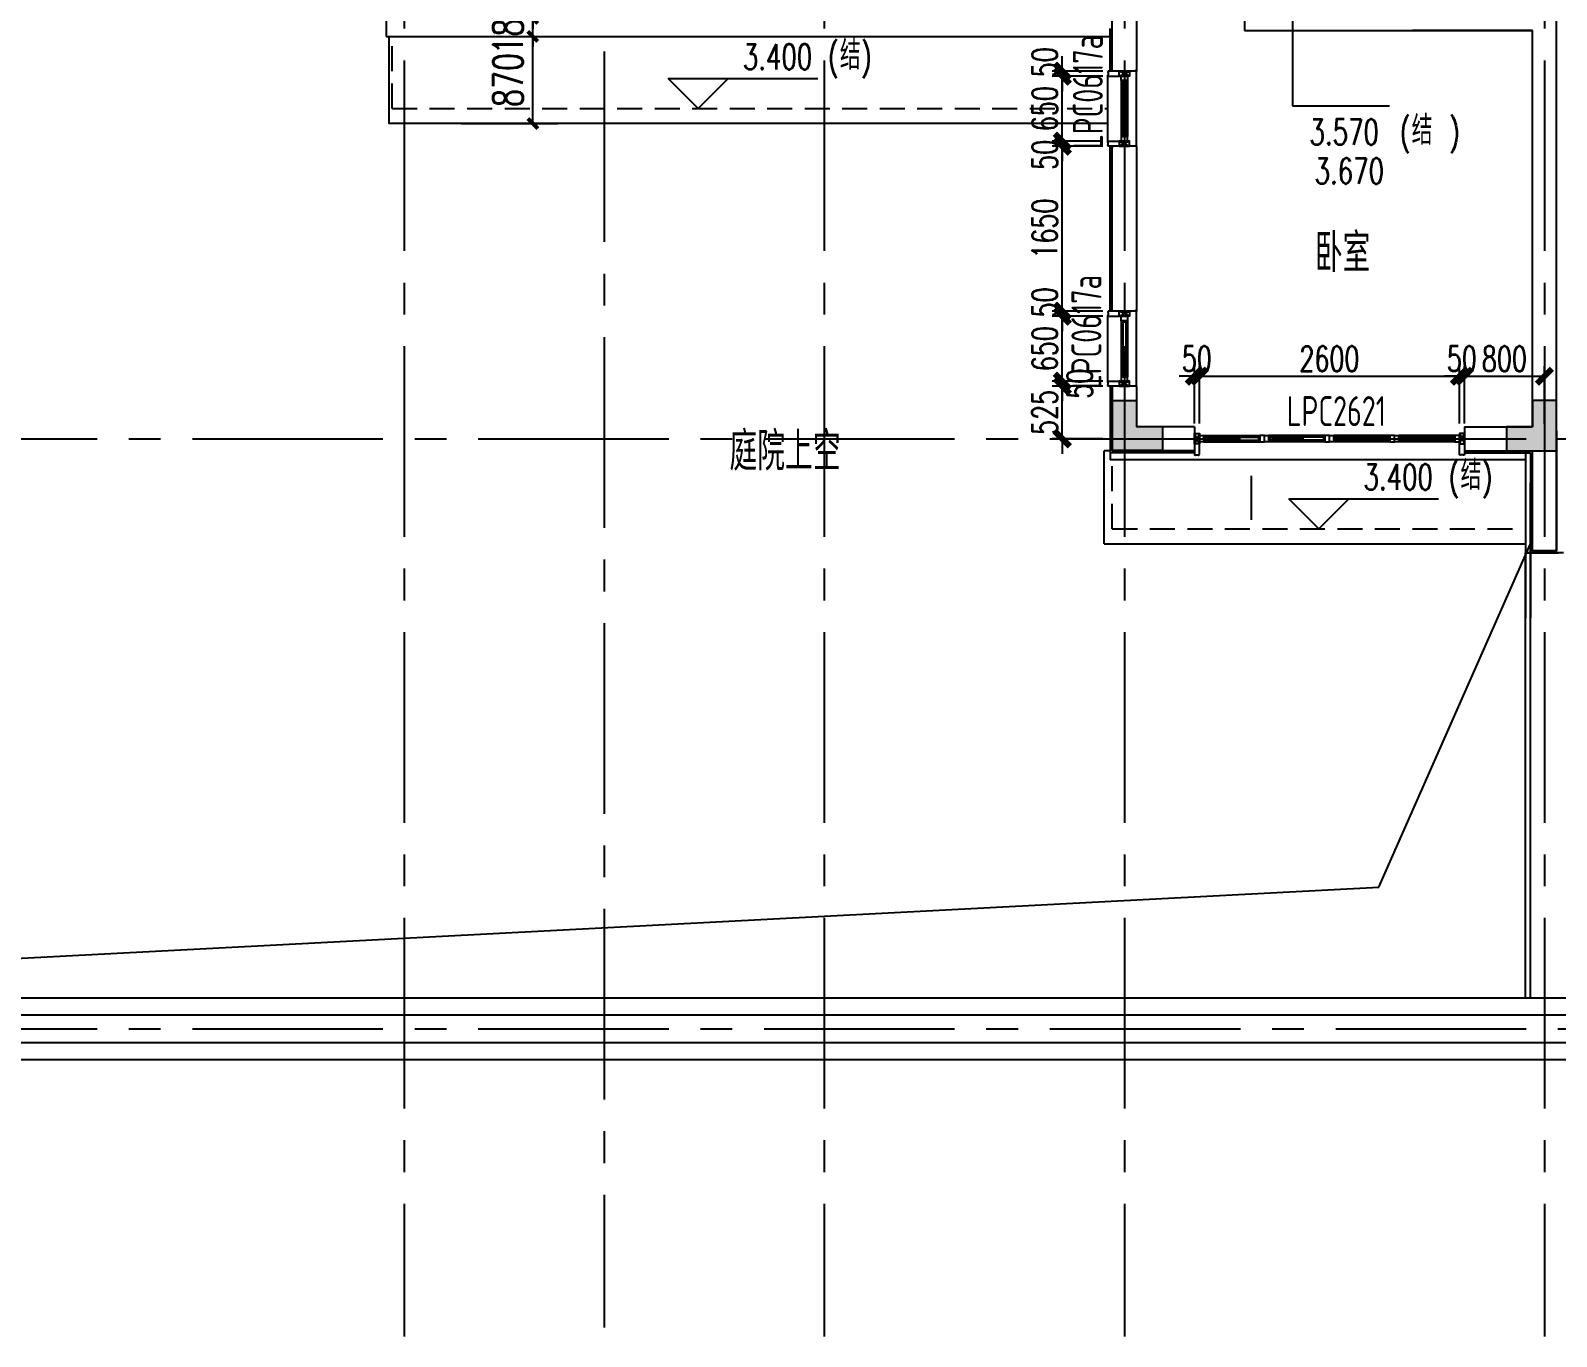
# Model space of a CAD drawing. Extents: x 296441 to 853063, y 459050 to 1117990.
# Drawn here: x 604963 to 620218, y 638295 to 651349 of the extents above; entities that cross this region are included whole.
import ezdxf

# ---------------------------------------------------------------- set-up
doc = ezdxf.new("R2010")
doc.units = 0
doc.header["$LTSCALE"] = 1000
for name, pattern in [('14-GRID$0$CENTER2', [28.575, 19.05, -3.175, 3.175, -3.175]), ('B-ROOF01$0$F1-OTLN-ROOF$0$HIDDEN', [0.375, 0.25, -0.125]), ('HIDDEN', [0.375, 0.25, -0.125])]:
    doc.linetypes.add(name, pattern=pattern)
for name, color, linetype in [('0-COL-H1', 170, 'Continuous'), ('14-GRID$0$G-GRID', 9, '14-GRID$0$CENTER2'), ('14-PLAN-FL02-P$0$A-OVLK', 140, 'Continuous'), ('14-PLAN-FL02-P$0$A-WALL', 1, 'Continuous'), ('20-PLAN-FL02-P$0$A-HOLE', 211, 'Continuous'), ('20-PLAN-FL02-P$0$A-OVLK', 140, 'Continuous'), ('A-SLAB-OTLN', 144, 'HIDDEN'), ('D-TEXT-FL01-mi$0$A-WIND-IDEN', 33, 'Continuous'), ('DIM_ELEV', 3, 'Continuous'), ('DZ-TEXT-FL01$0$A-ROOM-IDEN', 4, 'Continuous'), ('E2-E3-FL01$0$E1-FL01$0$A-ANNO-ARRW', 2, 'Continuous'), ('E4-FL02$0$A-OVLK', 140, 'Continuous'), ('E4-FL02$0$A-WALL-FNSH', 6, 'Continuous'), ('G1-FL02$0$A-OVLK', 140, 'Continuous'), ('G1-FL02$0$A-ROOF', 2, 'Continuous'), ('G1-FL02$0$A-SECT-WIND', 155, 'Continuous'), ('G1-FL02$0$A-SECT-WOOD', 17, 'Continuous'), ('menchuangtao1$0$A-DETL-STONE', 42, 'Continuous'), ('menchuangtao1$0$A-WALL', 1, 'Continuous'), ('menchuangtao1$0$A_CUR_FRAME', 112, 'Continuous'), ('PUB_DIM', 3, 'Continuous'), ('PUB_TEXT', 7, 'Continuous'), ('WALL', 242, 'Continuous'), ('ZT1_Dim---标注---PM、LM、DY、JD', 252, 'Continuous')]:
    doc.layers.add(name, color=color, linetype=linetype)
doc.styles.add('_TCH_DIM', font='SIMPLEX', dxfattribs={"bigfont": 'GBCBIG'})
doc.styles.add('_TCH_DIM_T3', font='SIMPLEX', dxfattribs={"width": 0.705882, "bigfont": 'GBCBIG'})
doc.styles.get("Standard").update_dxf_attribs({"font": 'gbenor.shx', "bigfont": 'gbcbig.shx'})
doc.styles.add('ZT-DIMSTYLE', font='ROMANS.shx', dxfattribs={"width": 0.7, "bigfont": 'CHINESE.shx'})
doc.dimstyles.new('_TCH_ARCH&&100', dxfattribs={"dimtxt": 297.5, "dimasz": 100, "dimexe": 250, "dimexo": 300, "dimgap": 100, "dimtad": 1, "dimdec": 0, "dimzin": 0, "dimdsep": 46, "dimtxsty": '_TCH_DIM_T3', "dimblk": 'ARCHTICK', "dimcen": 0.09, "dimclrt": 7, "dimazin": 2, "dimtfac": 1, "dimtdec": 0, "dimtix": 1, "dimtmove": 2, "dimatfit": 3, "dimfxl": 0, "dimtolj": 1, "dimtzin": 0, "dimarcsym": 0})
doc.dimstyles.new('ZT-DIM100', dxfattribs={"dimscale": 100, "dimtxt": 2.5, "dimasz": 1.5, "dimexe": 1, "dimexo": 1, "dimgap": 0.5, "dimtad": 1, "dimdec": 0, "dimdsep": 46, "dimtxsty": 'ZT-DIMSTYLE', "dimblk": 'ARCHTICK', "dimcen": 2.5, "dimclrd": 175, "dimclre": 175, "dimclrt": 7, "dimazin": 2, "dimtfac": 1, "dimtix": 1, "dimtmove": 2, "dimatfit": 3, "dimfxl": 0, "dimarcsym": 0})

# ---------------------------------------------------------------- blocks, each defined once
blk = doc.blocks.new('22X')
at = {"layer": 'E2-E3-FL01$0$E1-FL01$0$A-ANNO-ARRW'}
blk.add_lwpolyline([(6069830, 124071, 0, 0, 0), (6069830, 123929, 80, 0, 0), (6069830, 123629, 0, 0, 0)], format="xyseb", dxfattribs=at)
blk.add_lwpolyline([(6069830, 124071), (6069830, 123629)], dxfattribs=at)
blk = doc.blocks.new('menchuangtao1')
at = {"layer": 'menchuangtao1$0$A-DETL-STONE'}
blk.add_lwpolyline([(-10, -52), (-10, -159, -0.471625), (-15, -162, -0.528396), (-19, -165, 0.241692), (-51, -165, -0.528396), (-55, -162, -0.471625), (-60, -159), (-60, -52)], format="xyb", close=True, dxfattribs=at)
at = {"layer": 'menchuangtao1$0$A-WALL'}
for p, q in [((-10, 120), (-10, -120)), ((-10, 120), (10, 120)), ((-10, -120), (10, -120))]:
    blk.add_line(p, q, dxfattribs=at)
at = {"layer": 'menchuangtao1$0$A_CUR_FRAME'}
for p, q in [((-60, -52), (-10, 52)), ((-60, 52), (-10, -52))]:
    blk.add_line(p, q, dxfattribs=at)
blk.add_lwpolyline([(-10, -52), (-10, 52), (-60, 52), (-60, -52)], close=True, dxfattribs=at)
blk = doc.blocks.new('G1二层')
at = {"layer": '14-PLAN-FL02-P$0$A-OVLK'}
for p, q in [((756718, 322895), (756718, 322535)), ((757098, 322895), (756718, 322895)), ((756768, 322895), (756768, 322535))]:
    blk.add_line(p, q, dxfattribs=at)
at = {"layer": '14-PLAN-FL02-P$0$A-WALL'}
blk.add_lwpolyline([(757028, 324115), (757028, 322915), (756788, 322915), (756788, 323915)], dxfattribs=at)
at = {"layer": 'A-SLAB-OTLN', "linetype": 'B-ROOF01$0$F1-OTLN-ROOF$0$HIDDEN', "extrusion": (8.34702e-21, 4.5439e-05, 1)}
for p, q in [((745388, 327335), (745388, 328055)), ((745388, 327335), (752543, 327335)), ((752588, 323135), (752588, 323825)), ((752588, 323135), (756718, 323135))]:
    blk.add_line(p, q, dxfattribs=at)
at = {"layer": 'E4-FL02$0$A-OVLK'}
for p, q in [((756718, 322895), (756768, 322895)), ((756718, 322895), (756718, 322245)), ((756768, 322895), (756768, 322245))]:
    blk.add_line(p, q, dxfattribs=at)
at = {"layer": 'E4-FL02$0$A-WALL-FNSH', "extrusion": (8.34702e-21, 4.5439e-05, 1)}
for p, q in [((752568, 327710), (752568, 328135)), ((752568, 325310), (752568, 326960)), ((752568, 324560), (752568, 323895)), ((753408, 323895), (752568, 323895)), ((756108, 323895), (756768, 323895))]:
    blk.add_line(p, q, dxfattribs=at)
at = {"layer": 'E4-FL02$0$A-WALL-FNSH'}
for p, q in [((756768, 323895), (756768, 322895)), ((756768, 322895), (757048, 322895))]:
    blk.add_line(p, q, dxfattribs=at)
at = {"layer": 'G1-FL02$0$A-OVLK', "extrusion": (8.34702e-21, 4.5439e-05, 1)}
for p, q in [((745328, 336415), (745328, 328055)), ((745328, 328055), (752568, 328055)), ((752828, 326960), (752828, 327710)), ((752543, 327002), (752543, 327669)), ((752543, 324602), (752543, 325268)), ((752828, 324560), (752828, 325310)), ((752568, 323915), (752568, 323825)), ((756718, 323825), (752568, 323825))]:
    blk.add_line(p, q, dxfattribs=at)
at = {"layer": 'G1-FL02$0$A-OVLK'}
blk.add_line((756718, 323895), (756718, 322709), dxfattribs=at)
at = {"layer": 'G1-FL02$0$A-ROOF', "ltscale": 0.5, "extrusion": (8.34702e-21, 4.5439e-05, 1)}
for p, q in [((752508, 322985), (752508, 323915)), ((752568, 323915), (752508, 323915)), ((752508, 322985), (756718, 322985))]:
    blk.add_line(p, q, dxfattribs=at)
at = {"layer": 'G1-FL02$0$A-ROOF', "ltscale": 0.5}
blk.add_lwpolyline([(752543, 327185), (745358, 327185), (745358, 328055)], dxfattribs=at)
at = {"layer": 'G1-FL02$0$A-SECT-WIND', "extrusion": (8.34702e-21, 4.5439e-05, 1)}
for p, q in [((752676, 327615), (752676, 327055)), ((752693, 327600), (752693, 327070)), ((752723, 327600), (752723, 327070)), ((752741, 327615), (752741, 327055)), ((752676, 325215), (752676, 324655)), ((752693, 325200), (752693, 324670)), ((752723, 325200), (752723, 324670)), ((752741, 325215), (752741, 324655)), ((753503, 324068), (754063, 324068)), ((753518, 324050), (754048, 324050)), ((754713, 324068), (754153, 324068)), ((754698, 324050), (754168, 324050)), ((755363, 324068), (754803, 324068)), ((755348, 324050), (754818, 324050)), ((756013, 324068), (755453, 324068)), ((755998, 324050), (755468, 324050)), ((753503, 324003), (754063, 324003)), ((753518, 324020), (754048, 324020)), ((754713, 324003), (754153, 324003)), ((754698, 324020), (754168, 324020)), ((755363, 324003), (754803, 324003)), ((755348, 324020), (754818, 324020)), ((756013, 324003), (755453, 324003)), ((755998, 324020), (755468, 324020))]:
    blk.add_line(p, q, dxfattribs=at)
at = {"layer": 'G1-FL02$0$A-SECT-WOOD', "extrusion": (8.34702e-21, 4.5439e-05, 1), "elevation": 15}
for points in [[(752741, 327660), (752741, 327615), (752676, 327615), (752676, 327660)], [(752723, 327600), (752693, 327600), (752693, 327615), (752723, 327615)], [(752741, 327010), (752741, 327055), (752676, 327055), (752676, 327010)], [(752723, 327070), (752693, 327070), (752693, 327055), (752723, 327055)], [(752741, 325260), (752741, 325215), (752676, 325215), (752676, 325260)], [(752723, 325200), (752693, 325200), (752693, 325215), (752723, 325215)], [(752741, 324610), (752741, 324655), (752676, 324655), (752676, 324610)], [(752723, 324670), (752693, 324670), (752693, 324655), (752723, 324655)], [(753458, 324068), (753503, 324068), (753503, 324003), (753458, 324003)], [(753518, 324050), (753518, 324020), (753503, 324020), (753503, 324050)], [(754048, 324050), (754048, 324020), (754063, 324020), (754063, 324050)], [(754108, 324068), (754063, 324068), (754063, 324003), (754108, 324003)], [(754108, 324068), (754153, 324068), (754153, 324003), (754108, 324003)], [(754168, 324050), (754168, 324020), (754153, 324020), (754153, 324050)], [(754698, 324050), (754698, 324020), (754713, 324020), (754713, 324050)], [(754758, 324068), (754713, 324068), (754713, 324003), (754758, 324003)], [(754758, 324068), (754803, 324068), (754803, 324003), (754758, 324003)], [(754818, 324050), (754818, 324020), (754803, 324020), (754803, 324050)], [(755348, 324050), (755348, 324020), (755363, 324020), (755363, 324050)], [(755408, 324068), (755363, 324068), (755363, 324003), (755408, 324003)], [(755408, 324068), (755453, 324068), (755453, 324003), (755408, 324003)], [(755468, 324050), (755468, 324020), (755453, 324020), (755453, 324050)], [(755998, 324050), (755998, 324020), (756013, 324020), (756013, 324050)], [(756058, 324068), (756013, 324068), (756013, 324003), (756058, 324003)]]:
    blk.add_lwpolyline(points, close=True, dxfattribs=at)
at = {"layer": 'WALL'}
for p, q in [((757028, 322915), (757028, 332515)), ((752828, 327710), (752588, 327710)), ((752828, 326960), (752588, 326960)), ((752828, 325310), (752588, 325310)), ((752828, 324560), (752588, 324560)), ((753408, 324155), (753408, 323915)), ((756108, 324155), (756108, 323915)), ((756788, 322915), (756788, 323915)), ((757028, 322915), (756788, 322915))]:
    blk.add_line(p, q, dxfattribs=at)
at = {"layer": 'WALL', "extrusion": (8.34702e-21, 4.5439e-05, 1)}
for p, q in [((752828, 330355), (752828, 327710)), ((752588, 327710), (752588, 330115)), ((753908, 328355), (753908, 328115)), ((753908, 328115), (756788, 328115)), ((756788, 328115), (755588, 328115)), ((756788, 324155), (756788, 328115)), ((752588, 325310), (752588, 326960)), ((752828, 326960), (752828, 325310)), ((752588, 324560), (752588, 323915)), ((752828, 324560), (752828, 324155)), ((753408, 324155), (752828, 324155)), ((756108, 324155), (756788, 324155)), ((753408, 323915), (752588, 323915)), ((756108, 323915), (756788, 323915))]:
    blk.add_line(p, q, dxfattribs=at)
at = {"extrusion": (-6.77626e-21, -4.5439e-05, -1), "zscale": -1, "rotation": 89.99999997925393}
for p in [(-752708, 327720), (-752708, 325320)]:
    blk.add_blockref('menchuangtao1', p, dxfattribs=at)
at = {"extrusion": (1.69407e-19, 4.5439e-05, 1), "rotation": 270.000000020746}
for p in [(752708, 326950), (752708, 324550)]:
    blk.add_blockref('menchuangtao1', p, dxfattribs=at)
at = {"extrusion": (-8.34702e-21, -4.5439e-05, -1), "zscale": -1}
blk.add_blockref('menchuangtao1', (-753398, 324035), dxfattribs=at)
at = {"extrusion": (8.34702e-21, 4.5439e-05, 1)}
blk.add_blockref('menchuangtao1', (756118, 324035), dxfattribs=at)
blk = doc.blocks.new('_ArchTick')
at = {"color": 0, "linetype": 'ByBlock', "const_width": 0.4}
blk.add_lwpolyline([(-0.5, -0.5), (0.5, 0.5)], dxfattribs=at)
blk = doc.blocks.new('*D2072')
at = {"layer": 'Defpoints', "color": 0, "transparency": 16777216}
for p in [(799813, 329938), (800829, 329938), (799813, 329793)]:
    blk.add_point(p, dxfattribs=at)
at = {"layer": 'PUB_DIM', "color": 0, "lineweight": -2, "transparency": 16777216}
for p, q in [((800829, 329938), (800829, 330038)), ((800113, 329938), (801079, 329938)), ((800829, 329793), (800829, 329938)), ((800113, 329793), (801079, 329793)), ((800829, 329793), (800829, 329693))]:
    blk.add_line(p, q, dxfattribs=at)
at = {"layer": 'PUB_DIM', "color": 0, "lineweight": -2, "transparency": 16777216, "xscale": 100, "yscale": 100, "zscale": 100}
for p, rotation in [((800829, 329938), 270), ((800829, 329793), 90)]:
    blk.add_blockref('_ArchTick', p, dxfattribs=dict(at, rotation=rotation))
at = {"layer": 'PUB_DIM', "color": 7, "transparency": 16777216, "insert": (800554, 330288), "char_height": 297.5, "attachment_point": 5, "rotation": 90, "style": '_TCH_DIM_T3'}
blk.add_mtext('\\A1;145', dxfattribs=at)
blk = doc.blocks.new('*D2073')
at = {"layer": 'Defpoints', "color": 0, "transparency": 16777216}
for p in [(799813, 329793), (800829, 329793), (799813, 329613)]:
    blk.add_point(p, dxfattribs=at)
at = {"layer": 'PUB_DIM', "color": 0, "lineweight": -2, "transparency": 16777216}
for p, q in [((800829, 329793), (800829, 329893)), ((800113, 329793), (801079, 329793)), ((800829, 329613), (800829, 329793)), ((800113, 329613), (801079, 329613)), ((800829, 329613), (800829, 329513))]:
    blk.add_line(p, q, dxfattribs=at)
at = {"layer": 'PUB_DIM', "color": 0, "lineweight": -2, "transparency": 16777216, "xscale": 100, "yscale": 100, "zscale": 100}
for p, rotation in [((800829, 329793), 270), ((800829, 329613), 90)]:
    blk.add_blockref('_ArchTick', p, dxfattribs=dict(at, rotation=rotation))
at = {"layer": 'PUB_DIM', "color": 7, "transparency": 16777216, "insert": (800581, 329703), "char_height": 297.5, "attachment_point": 5, "rotation": 90, "style": '_TCH_DIM_T3'}
blk.add_mtext('\\A1;180', dxfattribs=at)
blk = doc.blocks.new('*D2074')
at = {"layer": 'Defpoints', "color": 0, "transparency": 16777216}
for p in [(799813, 329613), (800829, 329613), (799813, 328743)]:
    blk.add_point(p, dxfattribs=at)
at = {"layer": 'PUB_DIM', "color": 0, "lineweight": -2, "transparency": 16777216}
for p, q in [((800113, 329613), (801079, 329613)), ((800829, 328743), (800829, 329613)), ((800113, 328743), (801079, 328743))]:
    blk.add_line(p, q, dxfattribs=at)
at = {"layer": 'PUB_DIM', "color": 0, "lineweight": -2, "transparency": 16777216, "xscale": 100, "yscale": 100, "zscale": 100}
for p, rotation in [((800829, 329613), 90), ((800829, 328743), 270)]:
    blk.add_blockref('_ArchTick', p, dxfattribs=dict(at, rotation=rotation))
at = {"layer": 'PUB_DIM', "color": 7, "transparency": 16777216, "insert": (800581, 329178), "char_height": 297.5, "attachment_point": 5, "rotation": 90, "style": '_TCH_DIM_T3'}
blk.add_mtext('\\A1;870', dxfattribs=at)
blk = doc.blocks.new('*D1336')
at = {"layer": 'Defpoints', "color": 0, "ltscale": 1000, "transparency": 16777216}
for p in [(620098, 647894, 0), (619298, 647322, 0), (620098, 647319)]:
    blk.add_point(p, dxfattribs=at)
at = {"layer": 'ZT1_Dim---标注---PM、LM、DY、JD', "color": 175, "linetype": 'ByBlock', "lineweight": -2, "ltscale": 1000, "transparency": 16777216}
for p, q in [((619298, 647422, 0), (619298, 647994, 0)), ((620098, 647419, 0), (620098, 647994, 0)), ((619298, 647894, 0), (620098, 647894, 0))]:
    blk.add_line(p, q, dxfattribs=at)
at = {"layer": 'ZT1_Dim---标注---PM、LM、DY、JD', "color": 175, "lineweight": -2, "ltscale": 1000, "transparency": 16777216, "xscale": 150, "yscale": 150, "zscale": 150, "rotation": 180}
blk.add_blockref('_ArchTick', (619298, 647894, 0), dxfattribs=at)
at = {"layer": 'ZT1_Dim---标注---PM、LM、DY、JD', "color": 175, "lineweight": -2, "ltscale": 1000, "transparency": 16777216, "xscale": 150, "yscale": 150, "zscale": 150}
blk.add_blockref('_ArchTick', (620098, 647894, 0), dxfattribs=at)
at = {"layer": 'ZT1_Dim---标注---PM、LM、DY、JD', "color": 7, "ltscale": 1000, "transparency": 16777216, "insert": (619698, 648069, 0), "char_height": 250, "attachment_point": 5, "style": 'ZT-DIMSTYLE'}
blk.add_mtext('800', dxfattribs=at)
blk = doc.blocks.new('*D1337')
at = {"layer": 'Defpoints', "color": 0, "ltscale": 1000, "transparency": 16777216}
for p in [(619298, 647894, 0), (619248, 647322, 0), (619298, 647322, 0)]:
    blk.add_point(p, dxfattribs=at)
at = {"layer": 'ZT1_Dim---标注---PM、LM、DY、JD', "color": 175, "linetype": 'ByBlock', "lineweight": -2, "ltscale": 1000, "transparency": 16777216}
for p, q in [((619248, 647422, 0), (619248, 647994, 0)), ((619298, 647422, 0), (619298, 647994, 0)), ((619248, 647894, 0), (619098, 647894, 0)), ((619248, 647894, 0), (619298, 647894, 0)), ((619298, 647894, 0), (619448, 647894, 0))]:
    blk.add_line(p, q, dxfattribs=at)
at = {"layer": 'ZT1_Dim---标注---PM、LM、DY、JD', "color": 175, "lineweight": -2, "ltscale": 1000, "transparency": 16777216, "xscale": 150, "yscale": 150, "zscale": 150}
blk.add_blockref('_ArchTick', (619248, 647894, 0), dxfattribs=at)
at = {"layer": 'ZT1_Dim---标注---PM、LM、DY、JD', "color": 175, "lineweight": -2, "ltscale": 1000, "transparency": 16777216, "xscale": 150, "yscale": 150, "zscale": 150, "rotation": 180}
blk.add_blockref('_ArchTick', (619298, 647894, 0), dxfattribs=at)
at = {"layer": 'ZT1_Dim---标注---PM、LM、DY、JD', "color": 7, "ltscale": 1000, "transparency": 16777216, "insert": (619273, 648069, 0), "char_height": 250, "attachment_point": 5, "style": 'ZT-DIMSTYLE'}
blk.add_mtext('50', dxfattribs=at)
blk = doc.blocks.new('*D1338')
at = {"layer": 'Defpoints', "color": 0, "ltscale": 1000, "transparency": 16777216}
for p in [(619248, 647894, 0), (616648, 647322, 0), (619248, 647322, 0)]:
    blk.add_point(p, dxfattribs=at)
at = {"layer": 'ZT1_Dim---标注---PM、LM、DY、JD', "color": 175, "linetype": 'ByBlock', "lineweight": -2, "ltscale": 1000, "transparency": 16777216}
for p, q in [((616648, 647422, 0), (616648, 647994, 0)), ((619248, 647422, 0), (619248, 647994, 0)), ((616648, 647894, 0), (619248, 647894, 0))]:
    blk.add_line(p, q, dxfattribs=at)
at = {"layer": 'ZT1_Dim---标注---PM、LM、DY、JD', "color": 175, "lineweight": -2, "ltscale": 1000, "transparency": 16777216, "xscale": 150, "yscale": 150, "zscale": 150, "rotation": 180}
blk.add_blockref('_ArchTick', (616648, 647894, 0), dxfattribs=at)
at = {"layer": 'ZT1_Dim---标注---PM、LM、DY、JD', "color": 175, "lineweight": -2, "ltscale": 1000, "transparency": 16777216, "xscale": 150, "yscale": 150, "zscale": 150}
blk.add_blockref('_ArchTick', (619248, 647894, 0), dxfattribs=at)
at = {"layer": 'ZT1_Dim---标注---PM、LM、DY、JD', "color": 7, "ltscale": 1000, "transparency": 16777216, "insert": (617948, 648069, 0), "char_height": 250, "attachment_point": 5, "style": 'ZT-DIMSTYLE'}
blk.add_mtext('2600', dxfattribs=at)
blk = doc.blocks.new('*D1339')
at = {"layer": 'Defpoints', "color": 0, "ltscale": 1000, "transparency": 16777216}
for p in [(616648, 647894, 0), (616598, 647322, 0), (616648, 647322, 0)]:
    blk.add_point(p, dxfattribs=at)
at = {"layer": 'ZT1_Dim---标注---PM、LM、DY、JD', "color": 175, "linetype": 'ByBlock', "lineweight": -2, "ltscale": 1000, "transparency": 16777216}
for p, q in [((616598, 647422, 0), (616598, 647994, 0)), ((616648, 647422, 0), (616648, 647994, 0)), ((616598, 647894, 0), (616448, 647894, 0)), ((616598, 647894, 0), (616648, 647894, 0)), ((616648, 647894, 0), (616798, 647894, 0))]:
    blk.add_line(p, q, dxfattribs=at)
at = {"layer": 'ZT1_Dim---标注---PM、LM、DY、JD', "color": 175, "lineweight": -2, "ltscale": 1000, "transparency": 16777216, "xscale": 150, "yscale": 150, "zscale": 150}
blk.add_blockref('_ArchTick', (616598, 647894, 0), dxfattribs=at)
at = {"layer": 'ZT1_Dim---标注---PM、LM、DY、JD', "color": 175, "lineweight": -2, "ltscale": 1000, "transparency": 16777216, "xscale": 150, "yscale": 150, "zscale": 150, "rotation": 180}
blk.add_blockref('_ArchTick', (616648, 647894, 0), dxfattribs=at)
at = {"layer": 'ZT1_Dim---标注---PM、LM、DY、JD', "color": 7, "ltscale": 1000, "transparency": 16777216, "insert": (616623, 648069, 0), "char_height": 250, "attachment_point": 5, "style": 'ZT-DIMSTYLE'}
blk.add_mtext('50', dxfattribs=at)
blk = doc.blocks.new('*D1340')
at = {"layer": 'Defpoints', "color": 0, "ltscale": 1000, "transparency": 16777216}
for p in [(615278, 650944, 0), (615782, 650944, 0), (615782, 650894, 0)]:
    blk.add_point(p, dxfattribs=at)
at = {"layer": 'ZT1_Dim---标注---PM、LM、DY、JD', "color": 175, "linetype": 'ByBlock', "lineweight": -2, "ltscale": 1000, "transparency": 16777216}
for p, q in [((615278, 650944, 0), (615278, 651094, 0)), ((615682, 650944, 0), (615178, 650944, 0)), ((615682, 650894, 0), (615178, 650894, 0)), ((615278, 650894, 0), (615278, 650944, 0)), ((615278, 650894, 0), (615278, 650744, 0))]:
    blk.add_line(p, q, dxfattribs=at)
at = {"layer": 'ZT1_Dim---标注---PM、LM、DY、JD', "color": 175, "lineweight": -2, "ltscale": 1000, "transparency": 16777216, "xscale": 150, "yscale": 150, "zscale": 150}
for p, rotation in [((615278, 650944, 0), 270), ((615278, 650894, 0), 90)]:
    blk.add_blockref('_ArchTick', p, dxfattribs=dict(at, rotation=rotation))
at = {"layer": 'ZT1_Dim---标注---PM、LM、DY、JD', "color": 7, "ltscale": 1000, "transparency": 16777216, "insert": (615103, 651032, 0), "char_height": 250, "attachment_point": 5, "rotation": 90, "style": 'ZT-DIMSTYLE'}
blk.add_mtext('50', dxfattribs=at)
blk = doc.blocks.new('*D1341')
at = {"layer": 'Defpoints', "color": 0, "ltscale": 1000, "transparency": 16777216}
for p in [(615278, 648494, 0), (615782, 648494, 0), (615782, 647844, 0)]:
    blk.add_point(p, dxfattribs=at)
at = {"layer": 'ZT1_Dim---标注---PM、LM、DY、JD', "color": 175, "linetype": 'ByBlock', "lineweight": -2, "ltscale": 1000, "transparency": 16777216}
for p, q in [((615682, 648494, 0), (615178, 648494, 0)), ((615278, 647844, 0), (615278, 648494, 0)), ((615682, 647844, 0), (615178, 647844, 0))]:
    blk.add_line(p, q, dxfattribs=at)
at = {"layer": 'ZT1_Dim---标注---PM、LM、DY、JD', "color": 175, "lineweight": -2, "ltscale": 1000, "transparency": 16777216, "xscale": 150, "yscale": 150, "zscale": 150}
for p, rotation in [((615278, 648494, 0), 90), ((615278, 647844, 0), 270)]:
    blk.add_blockref('_ArchTick', p, dxfattribs=dict(at, rotation=rotation))
at = {"layer": 'ZT1_Dim---标注---PM、LM、DY、JD', "color": 7, "ltscale": 1000, "transparency": 16777216, "insert": (615103, 648169, 0), "char_height": 250, "attachment_point": 5, "rotation": 90, "style": 'ZT-DIMSTYLE'}
blk.add_mtext('650', dxfattribs=at)
blk = doc.blocks.new('*D1342')
at = {"layer": 'Defpoints', "color": 0, "ltscale": 1000, "transparency": 16777216}
for p in [(615278, 647844, 0), (615782, 647844, 0), (615782, 647794, 0)]:
    blk.add_point(p, dxfattribs=at)
at = {"layer": 'ZT1_Dim---标注---PM、LM、DY、JD', "color": 175, "linetype": 'ByBlock', "lineweight": -2, "ltscale": 1000, "transparency": 16777216}
for p, q in [((615278, 647844, 0), (615278, 647994, 0)), ((615682, 647844, 0), (615178, 647844, 0)), ((615682, 647794, 0), (615178, 647794, 0)), ((615278, 647794, 0), (615278, 647844, 0)), ((615278, 647794, 0), (615278, 647644, 0))]:
    blk.add_line(p, q, dxfattribs=at)
at = {"layer": 'ZT1_Dim---标注---PM、LM、DY、JD', "color": 175, "lineweight": -2, "ltscale": 1000, "transparency": 16777216, "xscale": 150, "yscale": 150, "zscale": 150}
for p, rotation in [((615278, 647844, 0), 270), ((615278, 647794, 0), 90)]:
    blk.add_blockref('_ArchTick', p, dxfattribs=dict(at, rotation=rotation))
at = {"layer": 'ZT1_Dim---标注---PM、LM、DY、JD', "color": 7, "ltscale": 1000, "transparency": 16777216, "insert": (615453, 647819, 0), "char_height": 250, "attachment_point": 5, "rotation": 90, "style": 'ZT-DIMSTYLE'}
blk.add_mtext('50', dxfattribs=at)
blk = doc.blocks.new('*D1343')
at = {"layer": 'Defpoints', "color": 0, "ltscale": 1000, "transparency": 16777216}
for p in [(615278, 650894, 0), (615782, 650894, 0), (615782, 650244, 0)]:
    blk.add_point(p, dxfattribs=at)
at = {"layer": 'ZT1_Dim---标注---PM、LM、DY、JD', "color": 175, "linetype": 'ByBlock', "lineweight": -2, "ltscale": 1000, "transparency": 16777216}
for p, q in [((615682, 650894, 0), (615178, 650894, 0)), ((615278, 650244, 0), (615278, 650894, 0)), ((615682, 650244, 0), (615178, 650244, 0))]:
    blk.add_line(p, q, dxfattribs=at)
at = {"layer": 'ZT1_Dim---标注---PM、LM、DY、JD', "color": 175, "lineweight": -2, "ltscale": 1000, "transparency": 16777216, "xscale": 150, "yscale": 150, "zscale": 150}
for p, rotation in [((615278, 650894, 0), 90), ((615278, 650244, 0), 270)]:
    blk.add_blockref('_ArchTick', p, dxfattribs=dict(at, rotation=rotation))
at = {"layer": 'ZT1_Dim---标注---PM、LM、DY、JD', "color": 7, "ltscale": 1000, "transparency": 16777216, "insert": (615103, 650569, 0), "char_height": 250, "attachment_point": 5, "rotation": 90, "style": 'ZT-DIMSTYLE'}
blk.add_mtext('650', dxfattribs=at)
blk = doc.blocks.new('*D1344')
at = {"layer": 'Defpoints', "color": 0, "ltscale": 1000, "transparency": 16777216}
for p in [(615278, 650244, 0), (615782, 650244, 0), (615782, 650194, 0)]:
    blk.add_point(p, dxfattribs=at)
at = {"layer": 'ZT1_Dim---标注---PM、LM、DY、JD', "color": 175, "linetype": 'ByBlock', "lineweight": -2, "ltscale": 1000, "transparency": 16777216}
for p, q in [((615278, 650244, 0), (615278, 650394, 0)), ((615682, 650244, 0), (615178, 650244, 0)), ((615682, 650194, 0), (615178, 650194, 0)), ((615278, 650194, 0), (615278, 650244, 0)), ((615278, 650194, 0), (615278, 650044, 0))]:
    blk.add_line(p, q, dxfattribs=at)
at = {"layer": 'ZT1_Dim---标注---PM、LM、DY、JD', "color": 175, "lineweight": -2, "ltscale": 1000, "transparency": 16777216, "xscale": 150, "yscale": 150, "zscale": 150}
for p, rotation in [((615278, 650244, 0), 270), ((615278, 650194, 0), 90)]:
    blk.add_blockref('_ArchTick', p, dxfattribs=dict(at, rotation=rotation))
at = {"layer": 'ZT1_Dim---标注---PM、LM、DY、JD', "color": 7, "ltscale": 1000, "transparency": 16777216, "insert": (615103, 650107, 0), "char_height": 250, "attachment_point": 5, "rotation": 90, "style": 'ZT-DIMSTYLE'}
blk.add_mtext('50', dxfattribs=at)
blk = doc.blocks.new('*D1345')
at = {"layer": 'Defpoints', "color": 0, "ltscale": 1000, "transparency": 16777216}
for p in [(615278, 650194, 0), (615782, 650194, 0), (615782, 648544, 0)]:
    blk.add_point(p, dxfattribs=at)
at = {"layer": 'ZT1_Dim---标注---PM、LM、DY、JD', "color": 175, "linetype": 'ByBlock', "lineweight": -2, "ltscale": 1000, "transparency": 16777216}
for p, q in [((615682, 650194, 0), (615178, 650194, 0)), ((615278, 648544, 0), (615278, 650194, 0)), ((615682, 648544, 0), (615178, 648544, 0))]:
    blk.add_line(p, q, dxfattribs=at)
at = {"layer": 'ZT1_Dim---标注---PM、LM、DY、JD', "color": 175, "lineweight": -2, "ltscale": 1000, "transparency": 16777216, "xscale": 150, "yscale": 150, "zscale": 150}
for p, rotation in [((615278, 650194, 0), 90), ((615278, 648544, 0), 270)]:
    blk.add_blockref('_ArchTick', p, dxfattribs=dict(at, rotation=rotation))
at = {"layer": 'ZT1_Dim---标注---PM、LM、DY、JD', "color": 7, "ltscale": 1000, "transparency": 16777216, "insert": (615103, 649369, 0), "char_height": 250, "attachment_point": 5, "rotation": 90, "style": 'ZT-DIMSTYLE'}
blk.add_mtext('1650', dxfattribs=at)
blk = doc.blocks.new('*D1346')
at = {"layer": 'Defpoints', "color": 0, "ltscale": 1000, "transparency": 16777216}
for p in [(615278, 648544, 0), (615782, 648544, 0), (615782, 648494, 0)]:
    blk.add_point(p, dxfattribs=at)
at = {"layer": 'ZT1_Dim---标注---PM、LM、DY、JD', "color": 175, "linetype": 'ByBlock', "lineweight": -2, "ltscale": 1000, "transparency": 16777216}
for p, q in [((615278, 648544, 0), (615278, 648694, 0)), ((615682, 648544, 0), (615178, 648544, 0)), ((615278, 648494, 0), (615278, 648544, 0)), ((615682, 648494, 0), (615178, 648494, 0)), ((615278, 648494, 0), (615278, 648344, 0))]:
    blk.add_line(p, q, dxfattribs=at)
at = {"layer": 'ZT1_Dim---标注---PM、LM、DY、JD', "color": 175, "lineweight": -2, "ltscale": 1000, "transparency": 16777216, "xscale": 150, "yscale": 150, "zscale": 150}
for p, rotation in [((615278, 648544, 0), 270), ((615278, 648494, 0), 90)]:
    blk.add_blockref('_ArchTick', p, dxfattribs=dict(at, rotation=rotation))
at = {"layer": 'ZT1_Dim---标注---PM、LM、DY、JD', "color": 7, "ltscale": 1000, "transparency": 16777216, "insert": (615103, 648632, 0), "char_height": 250, "attachment_point": 5, "rotation": 90, "style": 'ZT-DIMSTYLE'}
blk.add_mtext('50', dxfattribs=at)
blk = doc.blocks.new('*D1347')
at = {"layer": 'Defpoints', "color": 0, "ltscale": 1000, "transparency": 16777216}
for p in [(615278, 647794, 0), (615782, 647794, 0), (615782, 647269, 0)]:
    blk.add_point(p, dxfattribs=at)
at = {"layer": 'ZT1_Dim---标注---PM、LM、DY、JD', "color": 175, "linetype": 'ByBlock', "lineweight": -2, "ltscale": 1000, "transparency": 16777216}
for p, q in [((615278, 647794, 0), (615278, 647944, 0)), ((615682, 647794, 0), (615178, 647794, 0)), ((615278, 647269, 0), (615278, 647794, 0)), ((615682, 647269, 0), (615178, 647269, 0)), ((615278, 647269, 0), (615278, 647119, 0))]:
    blk.add_line(p, q, dxfattribs=at)
at = {"layer": 'ZT1_Dim---标注---PM、LM、DY、JD', "color": 175, "lineweight": -2, "ltscale": 1000, "transparency": 16777216, "xscale": 150, "yscale": 150, "zscale": 150}
for p, rotation in [((615278, 647794, 0), 270), ((615278, 647269, 0), 90)]:
    blk.add_blockref('_ArchTick', p, dxfattribs=dict(at, rotation=rotation))
at = {"layer": 'ZT1_Dim---标注---PM、LM、DY、JD', "color": 7, "ltscale": 1000, "transparency": 16777216, "insert": (615103, 647532, 0), "char_height": 250, "attachment_point": 5, "rotation": 90, "style": 'ZT-DIMSTYLE'}
blk.add_mtext('525', dxfattribs=at)
blk = doc.blocks.new('WERTG')
at = {"layer": 'DIM_ELEV'}
for p, q in [((800197.3, 339492.8), (799897.3, 339792.8)), ((799897.3, 339792.8), (801393.3, 339792.8)), ((800197.3, 339492.8), (800497.3, 339792.8)), ((802846.8, 337780.5), (802546.8, 337480.5)), ((802846.8, 337780.5), (803146.8, 337480.5)), ((802846.8, 337780.5), (802846.8, 336248.7)), ((802546.8, 337480.5), (803146.8, 337480.5)), ((802846.8, 336248.7), (803816.8, 336248.7)), ((799542.8, 334657.3), (799242.8, 334957.3)), ((799242.8, 334957.3), (800738.8, 334957.3)), ((799542.8, 334657.3), (799842.8, 334957.3)), ((806889.3, 333757.9), (806589.3, 334057.9)), ((806589.3, 334057.9), (808085.3, 334057.9)), ((806889.3, 333757.9), (807189.3, 334057.9)), ((800059.3, 333043.8), (799759.3, 333343.8)), ((799759.3, 333343.8), (801255.3, 333343.8)), ((800059.3, 333043.8), (800359.3, 333343.8)), ((808424.8, 330452.6), (808124.8, 330152.6)), ((808424.8, 330452.6), (808724.8, 330152.6)), ((808424.8, 330452.6), (808424.8, 328920.9)), ((808124.8, 330152.6), (808724.8, 330152.6)), ((802482.5, 328892.8), (802182.5, 329192.8)), ((802182.5, 329192.8), (803678.5, 329192.8)), ((802482.5, 328892.8), (802782.5, 329192.8)), ((808424.8, 328920.9), (809394.7, 328920.9)), ((808687.8, 324692.8), (808387.8, 324992.8)), ((808387.8, 324992.8), (809883.8, 324992.8)), ((808687.8, 324692.8), (808987.8, 324992.8))]:
    blk.add_line(p, q, dxfattribs=at)
at = {"layer": 'D-TEXT-FL01-mi$0$A-WIND-IDEN', "width": 0.8}
for s, p in [('LPC3921', (803818.2, 339794.4)), ('TLM1221', (802941.7, 336453.7)), ('TLM1021', (805261.7, 336453.7))]:
    blk.add_text(s, height=300, dxfattribs=at).set_placement(p)
at = {"layer": 'D-TEXT-FL01-mi$0$A-WIND-IDEN', "color": 2, "width": 0.8}
for s, p in [('LPC1317', (807423, 339208, 15.4)), ('LPC0617a', (809627.1, 337103)), ('LPC0718a', (809851, 332623.7)), ('LPC4526', (803608.2, 331864.9)), ('LPC2621', (808366.3, 325718.3))]:
    blk.add_text(s, height=300, dxfattribs=at).set_placement(p)
for s, p in [('LPC0617a', (801286.4, 338193.6)), ('LPC0617a', (808931.4, 337593.6)), ('LPC0617a', (801286.4, 335561.6)), ('LPC0617a', (801286.4, 331831.6)), ('LPC0718a', (810186.7, 330996.3)), ('LPC0617a', (806527.8, 328488.4)), ('LPC0617a', (806513.2, 326088.4))]:
    blk.add_text(s, height=300, rotation=90, dxfattribs=at).set_placement(p)
at = {"layer": 'D-TEXT-FL01-mi$0$A-WIND-IDEN', "width": 0.8}
blk.add_text('TLM0821', height=300, rotation=90, dxfattribs=at).set_placement((807866.5, 329875.5))
at = {"layer": 'DZ-TEXT-FL01$0$A-ROOM-IDEN'}
for s, height, p in [('不上人屋面', 385.82, (801986.8, 339856.5)), ('主卫', 385.82, (803401.5, 337989.8)), ('衣帽', 385.82, (807227.8, 337935.3)), ('上', 385.8, (807704.6, 336092)), ('上空', 385.82, (808636.7, 334599.5)), ('主卧', 385.82, (803322.2, 334166.9)), ('下沉庭院', 385.82, (797349.7, 334075.6)), ('平屋面', 385.82, (799950.3, 333980.9)), ('下', 385.8, (807704.6, 332822.1)), ('上空', 385.82, (803839.7, 330602.3)), ('采光井', 385.82, (809952, 330493.3)), ('上空', 385.82, (810130.1, 330057.4)), ('卧室', 385.82, (808646.4, 327257.8)), ('庭院上空', 385.82, (802794.4, 325273.8))]:
    blk.add_text(s, height=height, dxfattribs=at).set_placement(p)
at = {"layer": 'PUB_TEXT', "style": '_TCH_DIM'}
for p in [(801613.3, 339882.8), (804036.8, 335468.7), (800958.8, 335047.3), (808305.3, 334147.9), (801475.3, 333433.8), (803898.5, 329282.8), (809614.7, 328530.9), (810103.8, 325082.8)]:
    blk.add_text('结', height=289.4, dxfattribs=at).set_placement(p)
at = {"layer": 'PUB_TEXT', "style": '_TCH_DIM', "width": 0.705882}
for s, p in [('3.020', (800643.3, 339882.8)), ('(', (801493.3, 339882.8)), (')', (801824, 339882.8)), ('3.670', (803015.3, 335858.7)), ('3.020', (803066.8, 335468.7)), ('(', (803916.8, 335468.7)), (')', (804410.3, 335468.7)), ('(', (800838.8, 335047.3)), (')', (801169.4, 335047.3)), ('4.150', (800023.1, 335047.3)), ('3.700', (807283.9, 334537.9)), ('3.570', (807335.3, 334147.9)), ('(', (808185.3, 334147.9)), (')', (808516, 334147.9)), ('3.570', (800505.3, 333433.8)), ('(', (801355.3, 333433.8)), (')', (801686, 333433.8)), ('3.400', (802928.5, 329282.8)), ('(', (803778.5, 329282.8)), (')', (804109.1, 329282.8)), ('3.570', (808593.3, 328530.9)), ('(', (809494.7, 328530.9)), (')', (809988.2, 328530.9)), ('3.670', (808644.7, 328140.9)), ('3.400', (809133.8, 325082.8)), ('(', (809983.8, 325082.8)), (')', (810314.4, 325082.8))]:
    blk.add_text(s, height=255, dxfattribs=at).set_placement(p)
at = {"layer": 'PUB_DIM'}
dim = blk.add_linear_dim(base=(800829.3, 329937.8), p1=(799813.3, 329792.8), p2=(799813.3, 329937.8), angle=90, dimstyle='_TCH_ARCH&&100', dxfattribs=at)
dim.commit()
dim.dimension.update_dxf_attribs({"geometry": '*D2072', "text_midpoint": (800554.3, 330287.8), "dimtype": 129})
for p1, p2, picture, middle in [((799813.3, 329612.8), (799813.3, 329792.8), '*D2073', (800580.5, 329702.8)), ((799813.3, 328742.8), (799813.3, 329612.8), '*D2074', (800580.5, 329177.8))]:
    dim = blk.add_aligned_dim(p1=p1, p2=p2, distance=-1016, dimstyle='_TCH_ARCH&&100', dxfattribs=at)
    dim.commit()
    dim.dimension.update_dxf_attribs({"geometry": picture, "text_midpoint": middle})

msp = doc.modelspace()

# ---------------------------------------------------------------- linework, layer by layer
at = {"layer": '0-COL-H1'}
for p, q in [((619978.5, 647649.5), (619978.5, 647389.5)), ((620218.5, 647649.5), (619978.5, 647649.5)), ((620218.5, 647149.5), (620218.5, 647649.5)), ((619978.5, 647389.5), (619718.5, 647389.5)), ((619718.5, 647389.5), (619718.5, 647149.5)), ((619718.5, 647149.5), (620218.5, 647149.5))]:
    msp.add_line(p, q, dxfattribs=at)
msp.add_lwpolyline([(616019.9, 647651), (616019.9, 647391), (616279.9, 647391), (616279.9, 647151), (615779.9, 647151), (615779.9, 647651)], close=True, dxfattribs=at)
at = {"layer": '0-COL-H1', "color": 254}
for points in [[(616019.9, 647651), (615779.9, 647651), (616019.9, 647391), (615779.9, 647151)], [(619978.5, 647649.5), (620218.5, 647649.5), (619978.5, 647389.5), (620218.5, 647149.5)], [(616019.9, 647391), (615779.9, 647151), (616279.9, 647391), (616279.9, 647151)], [(619978.5, 647389.5), (620218.5, 647149.5), (619718.5, 647389.5), (619718.5, 647149.5)]]:
    msp.add_solid(points, dxfattribs=at)
at = {"layer": '14-GRID$0$G-GRID', "color": 8, "ltscale": 0.1}
for p, q in [((610698.5, 671143.2, 0), (610698.5, 638384.8, 0)), ((608698.5, 671053.2), (608698.5, 638294.8)), ((612898.5, 671053.2), (612898.5, 638294.8)), ((615898.5, 671053.2), (615898.5, 638294.8)), ((620098.5, 671053.2), (620098.5, 638294.8)), ((595151, 647269.5), (674432.5, 647269.5)), ((595151, 641369.5), (674432.5, 641369.5))]:
    msp.add_line(p, q, dxfattribs=at)
at = {"layer": '20-PLAN-FL02-P$0$A-HOLE'}
for p, q in [((618440.9, 642787.4), (619958.5, 646219.5)), ((597247.3, 641679.5), (618440.9, 642787.4))]:
    msp.add_line(p, q, dxfattribs=at)
at = {"layer": '20-PLAN-FL02-P$0$A-OVLK'}
for p, q in [((619958.5, 641679.5), (619958.5, 646829.5)), ((619908.5, 641679.5), (619908.5, 646129.5)), ((597740.7, 641679.5), (669709.3, 641679.5)), ((597680.8, 641509.5), (669709.3, 641509.5)), ((669709.3, 641229.5), (597582.1, 641229.5)), ((669709.3, 641059.5), (597522.2, 641059.5))]:
    msp.add_line(p, q, dxfattribs=at)

# ---------------------------------------------------------------- block references
for name, p in [('G1二层', (-136809.8, 323234.1, 0)), ('WERTG', (-190844.3, 321676.7, 14.7)), ('22X', (-5452662.4, 522827.9))]:
    msp.add_blockref(name, p)

# ---------------------------------------------------------------- dimensions: what is measured, and where the dimension line sits
at = {"layer": 'ZT1_Dim---标注---PM、LM、DY、JD', "ltscale": 1000}
for base, p1, p2, picture, middle in [((615278.3, 650944.5, 0), (615781.6, 650894.5, 0), (615781.6, 650944.5, 0), '*D1340', (615103.3, 651032, 0)), ((615278.3, 650244.5, 0), (615781.6, 650194.5, 0), (615781.6, 650244.5, 0), '*D1344', (615103.3, 650107, 0)), ((615278.3, 648544.5, 0), (615781.6, 648494.5, 0), (615781.6, 648544.5, 0), '*D1346', (615103.3, 648632, 0)), ((615278.3, 647844.5, 0), (615781.6, 647794.5, 0), (615781.6, 647844.5, 0), '*D1342', (615453.3, 647819.5, 0))]:
    dim = msp.add_linear_dim(base=base, p1=p1, p2=p2, angle=90, dimstyle='ZT-DIM100', dxfattribs=at)
    dim.commit()
    dim.dimension.update_dxf_attribs({"geometry": picture, "text_midpoint": middle, "dimtype": 160})
for base, p1, p2, picture, middle in [((615278.3, 650894.5, 0), (615781.6, 650244.5, 0), (615781.6, 650894.5, 0), '*D1343', (615103.3, 650569.5, 0)), ((615278.3, 650194.5, 0), (615781.6, 648544.5, 0), (615781.6, 650194.5, 0), '*D1345', (615103.3, 649369.5, 0)), ((615278.3, 648494.5, 0), (615781.6, 647844.5, 0), (615781.6, 648494.5, 0), '*D1341', (615103.3, 648169.5, 0)), ((615278.3, 647794.5, 0), (615781.6, 647269.5, 0), (615781.6, 647794.5, 0), '*D1347', (615103.3, 647532, 0))]:
    dim = msp.add_linear_dim(base=base, p1=p1, p2=p2, angle=90, dimstyle='ZT-DIM100', dxfattribs=at)
    dim.commit()
    dim.dimension.update_dxf_attribs({"geometry": picture, "text_midpoint": middle})
for base, p1, p2, picture, middle in [((616648.5, 647893.6, 0), (616598.5, 647322, 0), (616648.5, 647322, 0), '*D1339', (616623.5, 648068.6, 0)), ((619248.5, 647893.6, 0), (616648.5, 647322, 0), (619248.5, 647322, 0), '*D1338', (617948.5, 648068.6, 0)), ((619298.5, 647893.6, 0), (619248.5, 647322, 0), (619298.5, 647322, 0), '*D1337', (619273.5, 648068.6, 0)), ((620098.5, 647893.6, 0), (619298.5, 647322, 0), (620098.5, 647318.6), '*D1336', (619698.5, 648068.6, 0))]:
    dim = msp.add_linear_dim(base=base, p1=p1, p2=p2, dimstyle='ZT-DIM100', dxfattribs=at)
    dim.commit()
    dim.dimension.update_dxf_attribs({"geometry": picture, "text_midpoint": middle})

doc.saveas('drawing.dxf')
